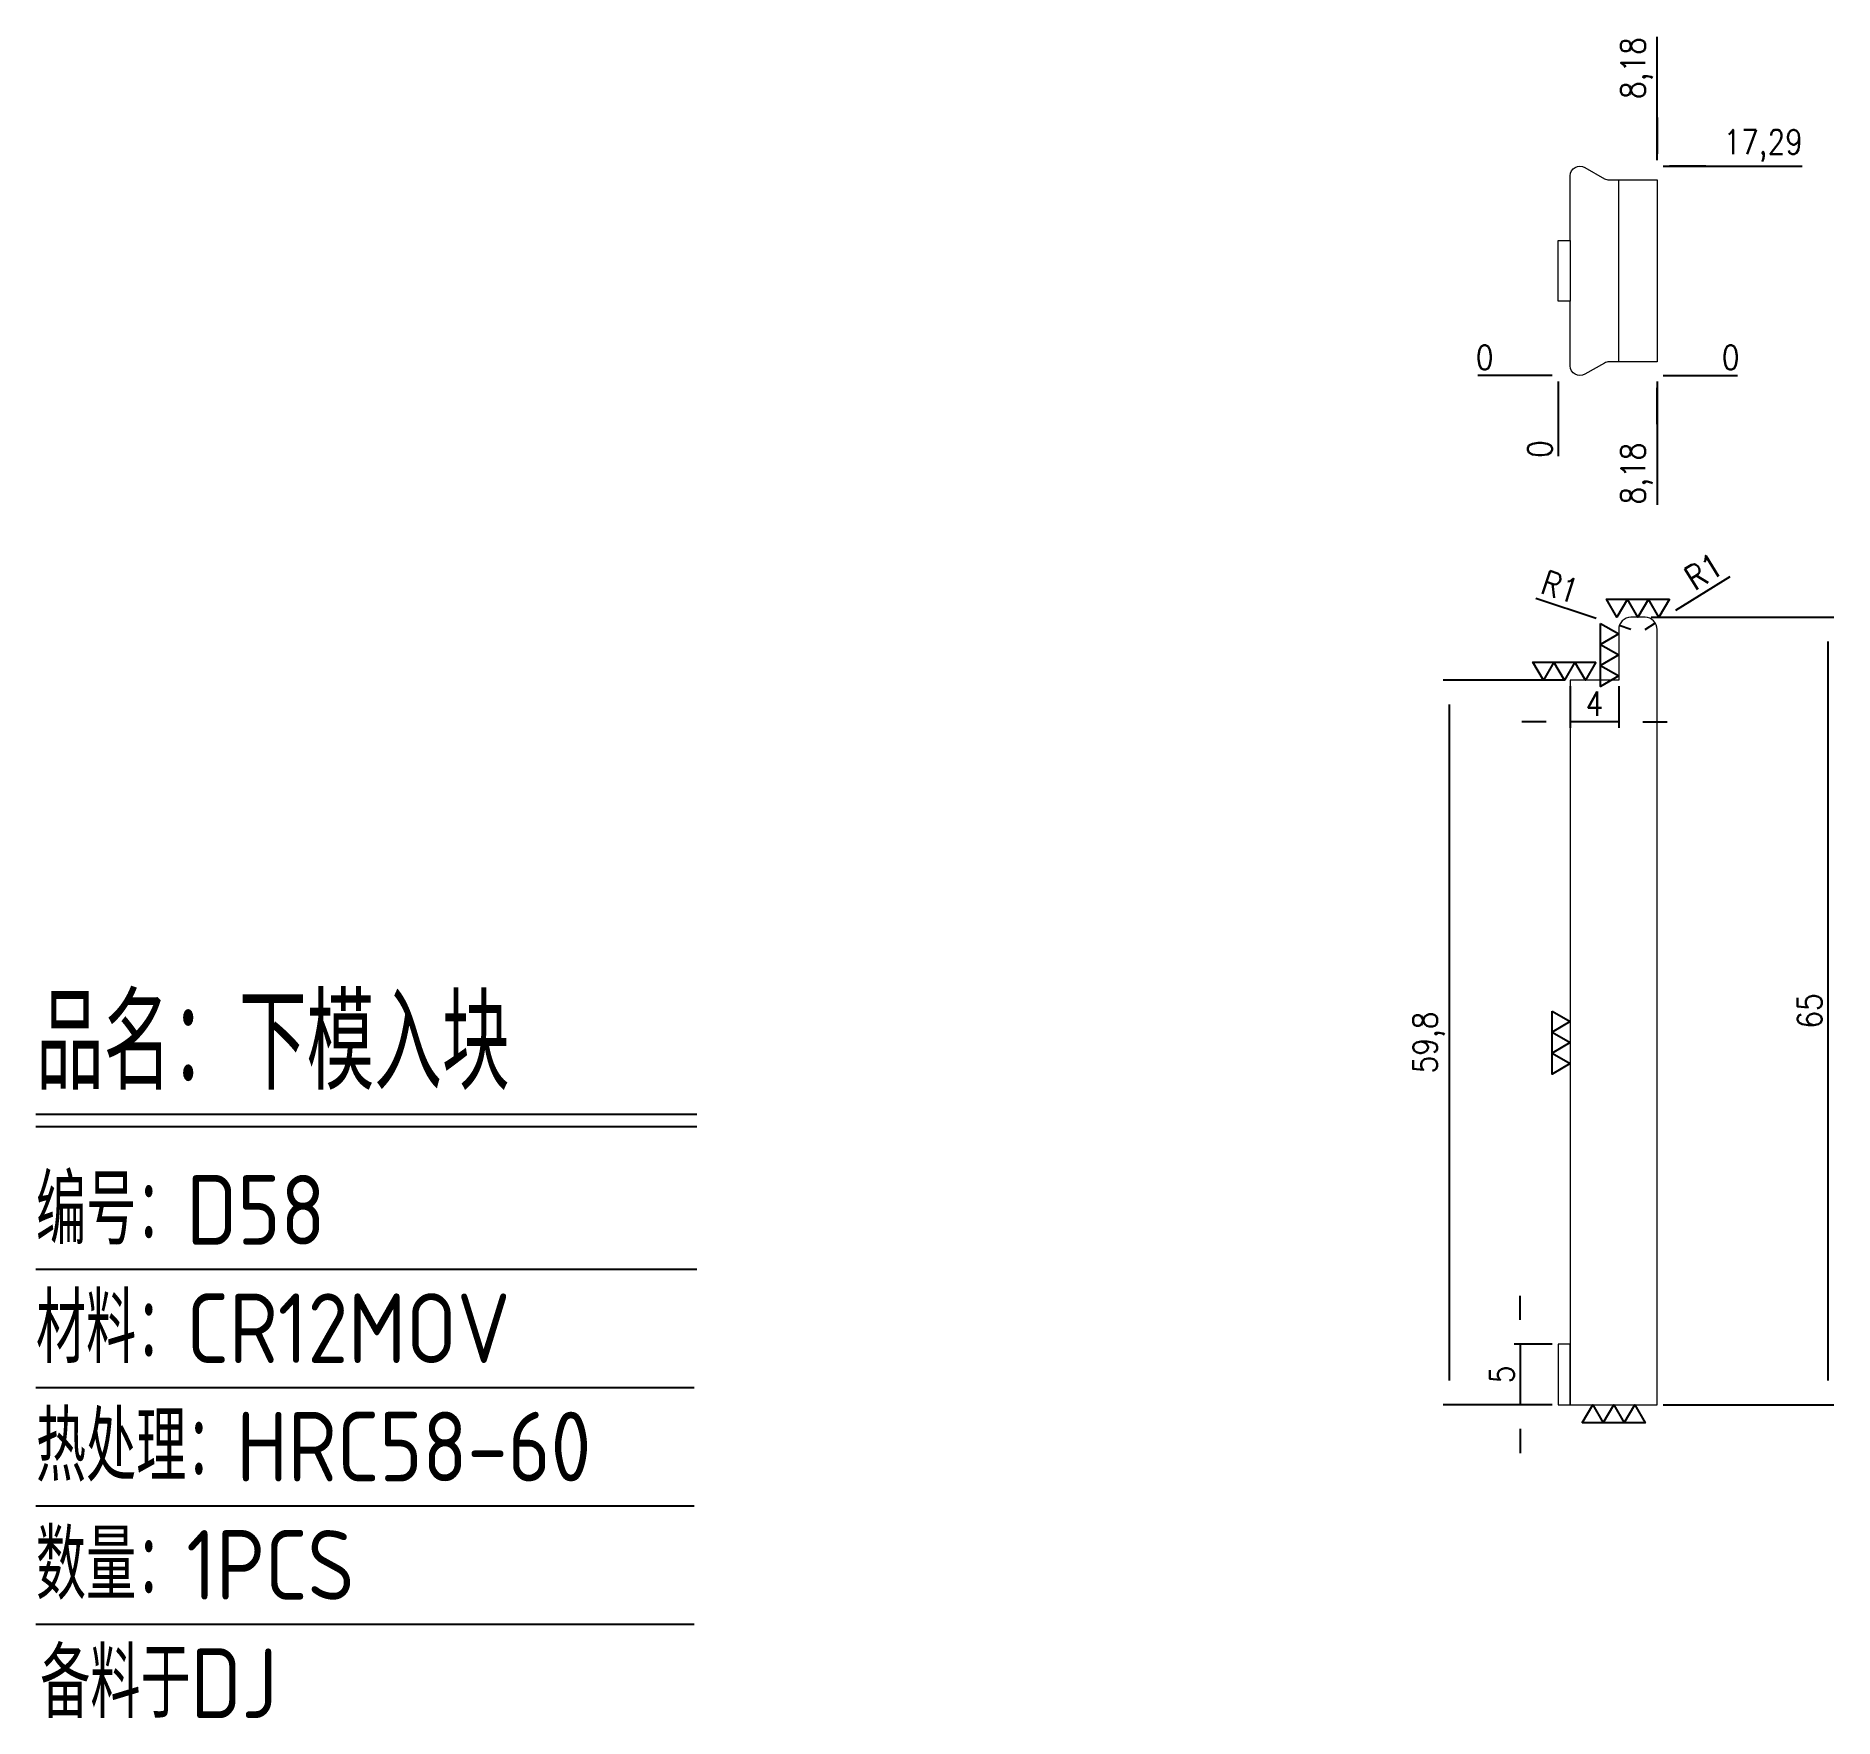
# Model space of a CAD drawing. Header units: millimetres. Extents: x 115147 to 115296, y -1104 to -965.
import ezdxf

# ---------------------------------------------------------------- set-up
doc = ezdxf.new("R2010")
doc.units = ezdxf.units.MM
for name, color, linetype in [('DIE_P', 2, 'Continuous'), ('DIM', 4, 'Continuous'), ('LB_P', 2, 'Continuous')]:
    doc.layers.add(name, color=color, linetype=linetype)
doc.styles.add('gbenor', font='gbenor.shx', dxfattribs={"bigfont": 'gbcbig.shx'})
doc.styles.get("Standard").update_dxf_attribs({"font": 'txt.shx', "width": 0.85, "bigfont": 'ctxt.shx'})
doc.dimstyles.new('T-2-WX', dxfattribs={"dimtxt": 2, "dimasz": 2, "dimexe": 0.5, "dimexo": 0.5, "dimgap": 0.5, "dimtad": 1, "dimtxsty": 'Standard', "dimblk": 'OPEN30', "dimcen": 0, "dimazin": 3, "dimtfac": 1, "dimtmove": 0, "dimatfit": 3, "dimldrblk": 'OPEN30', "dimlwd": -1, "dimlwe": -1})

# ---------------------------------------------------------------- blocks, each defined once
blk = doc.blocks.new('*D7579')
at = {"layer": 'Defpoints', "color": 0}
for p in [(115273.08, -993.34), (115281.26, -993.34), (115286.26, -993.34)]:
    blk.add_point(p, dxfattribs=at)
at = {"layer": 'DIM', "color": 0, "linetype": 'Continuous'}
blk.add_line((115281.76, -993.34), (115287.89, -993.34), dxfattribs=at)
at = {"layer": 'DIM', "color": 0, "insert": (115287.32, -991.84), "char_height": 2, "attachment_point": 5}
blk.add_mtext('0', dxfattribs=at)
blk = doc.blocks.new('_Open30')
blk = doc.blocks.new('*D7580')
at = {"layer": 'Defpoints', "color": 0}
for p in [(115281.26, -976.05), (115286.26, -976.05), (115273.08, -993.34)]:
    blk.add_point(p, dxfattribs=at)
at = {"layer": 'DIM', "color": 0, "linetype": 'Continuous'}
for p, q in [((115281.76, -976.05), (115285.26, -976.05)), ((115285.26, -976.05), (115282.26, -976.05)), ((115282.26, -976.05), (115293.23, -976.05))]:
    blk.add_line(p, q, dxfattribs=at)
at = {"layer": 'DIM', "color": 0, "insert": (115290, -974.36), "char_height": 2, "attachment_point": 5}
blk.add_mtext('17,29', dxfattribs=at)
blk = doc.blocks.new('*D7581')
at = {"layer": 'Defpoints', "color": 0}
for p in [(115268.08, -993.34), (115273.08, -993.34), (115273.08, -993.34)]:
    blk.add_point(p, dxfattribs=at)
at = {"layer": 'DIM', "color": 0, "linetype": 'Continuous'}
blk.add_line((115272.58, -993.34), (115266.45, -993.34), dxfattribs=at)
at = {"layer": 'DIM', "color": 0, "insert": (115267.02, -991.84), "char_height": 2, "attachment_point": 5}
blk.add_mtext('0', dxfattribs=at)
blk = doc.blocks.new('*D7582')
at = {"layer": 'Defpoints', "color": 0}
for p in [(115273.08, -993.34), (115281.26, -993.34), (115281.26, -998.34)]:
    blk.add_point(p, dxfattribs=at)
at = {"layer": 'DIM', "color": 0, "linetype": 'Continuous'}
for p, q in [((115281.26, -993.84), (115281.26, -997.34)), ((115281.26, -997.34), (115281.26, -994.34)), ((115281.26, -994.34), (115281.26, -1004.02))]:
    blk.add_line(p, q, dxfattribs=at)
at = {"layer": 'DIM', "color": 0, "insert": (115279.57, -1001.43), "char_height": 2, "attachment_point": 5, "rotation": 90}
blk.add_mtext('8,18', dxfattribs=at)
blk = doc.blocks.new('*D7583')
at = {"layer": 'Defpoints', "color": 0}
for p in [(115273.08, -993.34), (115273.08, -993.34), (115273.08, -998.34)]:
    blk.add_point(p, dxfattribs=at)
at = {"layer": 'DIM', "color": 0, "linetype": 'Continuous'}
blk.add_line((115273.08, -993.84), (115273.08, -999.98), dxfattribs=at)
at = {"layer": 'DIM', "color": 0, "insert": (115271.58, -999.41), "char_height": 2, "attachment_point": 5, "rotation": 90}
blk.add_mtext('0', dxfattribs=at)
blk = doc.blocks.new('*D7584')
at = {"layer": 'Defpoints', "color": 0}
for p in [(115281.26, -971.05), (115281.26, -976.05), (115273.08, -993.34)]:
    blk.add_point(p, dxfattribs=at)
at = {"layer": 'DIM', "color": 0, "linetype": 'Continuous'}
for p, q in [((115281.26, -975.05), (115281.26, -965.37)), ((115281.26, -975.55), (115281.26, -972.05)), ((115281.26, -972.05), (115281.26, -975.05))]:
    blk.add_line(p, q, dxfattribs=at)
at = {"layer": 'DIM', "color": 0, "insert": (115279.57, -967.96), "char_height": 2, "attachment_point": 5, "rotation": 90}
blk.add_mtext('8,18', dxfattribs=at)
blk = doc.blocks.new('*D7585')
at = {"layer": 'Defpoints', "color": 0}
for p in [(115280.26, -1013.29), (115281.26, -1078.29), (115295.35, -1078.29)]:
    blk.add_point(p, dxfattribs=at)
at = {"layer": 'DIM', "color": 0, "linetype": 'Continuous'}
for p, q in [((115280.76, -1013.29), (115295.85, -1013.29)), ((115295.35, -1015.29), (115295.35, -1076.29)), ((115281.76, -1078.29), (115295.85, -1078.29))]:
    blk.add_line(p, q, dxfattribs=at)
at = {"layer": 'DIM', "color": 0, "insert": (115293.85, -1045.79), "char_height": 2, "attachment_point": 5, "rotation": 90}
blk.add_mtext('65', dxfattribs=at)
blk = doc.blocks.new('*D7586')
at = {"layer": 'Defpoints', "color": 0}
for p in [(115278.13, -1013.98), (115279.08, -1014.29)]:
    blk.add_point(p, dxfattribs=at)
at = {"layer": 'DIM', "color": 0, "linetype": 'Continuous'}
for p, q in [((115271.23, -1011.71), (115276.23, -1013.36)), ((115279.08, -1014.29), (115278.13, -1013.98))]:
    blk.add_line(p, q, dxfattribs=at)
at = {"layer": 'DIM', "color": 0, "insert": (115273.25, -1010.79), "char_height": 2, "attachment_point": 5, "rotation": 341.7747}
blk.add_mtext('R1', dxfattribs=at)
blk = doc.blocks.new('*D7587')
at = {"layer": 'Defpoints', "color": 0}
for p in [(115280.26, -1014.29), (115281.11, -1013.76)]:
    blk.add_point(p, dxfattribs=at)
at = {"layer": 'DIM', "color": 0, "linetype": 'Continuous'}
for p, q in [((115282.8, -1012.7), (115287.27, -1009.92)), ((115280.26, -1014.29), (115281.11, -1013.76))]:
    blk.add_line(p, q, dxfattribs=at)
at = {"layer": 'DIM', "color": 0, "insert": (115285.09, -1009.51), "char_height": 2, "attachment_point": 5, "rotation": 31.9777}
blk.add_mtext('R1', dxfattribs=at)
blk = doc.blocks.new('*D7588')
at = {"layer": 'Defpoints', "color": 0}
for p in [(115274.08, -1018.49), (115278.08, -1018.49), (115274.08, -1021.92)]:
    blk.add_point(p, dxfattribs=at)
at = {"layer": 'DIM', "color": 0, "linetype": 'Continuous'}
for p, q in [((115274.08, -1018.99), (115274.08, -1022.42)), ((115278.08, -1018.99), (115278.08, -1022.42)), ((115272.08, -1021.92), (115270.08, -1021.92)), ((115278.08, -1021.92), (115274.08, -1021.92)), ((115280.08, -1021.92), (115282.08, -1021.92))]:
    blk.add_line(p, q, dxfattribs=at)
at = {"layer": 'DIM', "color": 0, "insert": (115276.08, -1020.42), "char_height": 2, "attachment_point": 5}
blk.add_mtext('4', dxfattribs=at)
blk = doc.blocks.new('*D7589')
at = {"layer": 'Defpoints', "color": 0}
for p in [(115274.08, -1018.49), (115264.1, -1078.29), (115273.08, -1078.29)]:
    blk.add_point(p, dxfattribs=at)
at = {"layer": 'DIM', "color": 0, "linetype": 'Continuous'}
for p, q in [((115273.58, -1018.49), (115263.6, -1018.49)), ((115264.1, -1020.49), (115264.1, -1076.29)), ((115272.58, -1078.29), (115263.6, -1078.29))]:
    blk.add_line(p, q, dxfattribs=at)
at = {"layer": 'DIM', "color": 0, "insert": (115262.41, -1048.39), "char_height": 2, "attachment_point": 5, "rotation": 90}
blk.add_mtext('59,8', dxfattribs=at)
blk = doc.blocks.new('*D7590')
at = {"layer": 'Defpoints', "color": 0}
for p in [(115273.08, -1073.29), (115269.95, -1078.29), (115273.08, -1078.29)]:
    blk.add_point(p, dxfattribs=at)
at = {"layer": 'DIM', "color": 0, "linetype": 'Continuous'}
for p, q in [((115269.95, -1071.29), (115269.95, -1069.29)), ((115272.58, -1073.29), (115269.45, -1073.29)), ((115269.95, -1073.29), (115269.95, -1078.29)), ((115272.58, -1078.29), (115269.45, -1078.29)), ((115269.95, -1080.29), (115269.95, -1082.29))]:
    blk.add_line(p, q, dxfattribs=at)
at = {"layer": 'DIM', "color": 0, "insert": (115268.45, -1075.79), "char_height": 2, "attachment_point": 5, "rotation": 90}
blk.add_mtext('5', dxfattribs=at)

msp = doc.modelspace()

# ---------------------------------------------------------------- linework, layer by layer
at = {"layer": 'DIE_P', "color": 4, "linetype": 'Continuous'}
for points in [[(115282.268, -1011.794), (115281.402, -1013.294), (115280.536, -1011.794), (115279.67, -1013.294), (115278.804, -1011.794), (115277.937, -1013.294), (115277.071, -1011.794), (115282.268, -1011.794)], [(115276.582, -1013.795), (115278.082, -1014.661), (115276.582, -1015.528), (115278.082, -1016.394), (115276.582, -1017.26), (115278.082, -1018.126), (115276.582, -1018.992), (115276.582, -1013.795)], [(115276.193, -1016.994), (115275.327, -1018.494), (115274.461, -1016.994), (115273.595, -1018.494), (115272.729, -1016.994), (115271.863, -1018.494), (115270.997, -1016.994), (115276.193, -1016.994)], [(115272.582, -1045.795), (115274.082, -1046.661), (115272.582, -1047.528), (115274.082, -1048.394), (115272.582, -1049.26), (115274.082, -1050.126), (115272.582, -1050.992), (115272.582, -1045.795)], [(115275.071, -1079.794), (115275.937, -1078.294), (115276.804, -1079.794), (115277.67, -1078.294), (115278.536, -1079.794), (115279.402, -1078.294), (115280.268, -1079.794), (115275.071, -1079.794)]]:
    msp.add_lwpolyline(points, close=True, dxfattribs=at)
at = {"layer": 'DIM', "color": 4, "linetype": 'Continuous', "lineweight": 25}
for p, q in [((115147.44, -1054.306), (115202.001, -1054.306)), ((115147.44, -1055.311), (115202.001, -1055.311)), ((115147.44, -1067.09), (115202.001, -1067.09)), ((115147.44, -1076.859), (115201.764, -1076.859)), ((115147.44, -1086.627), (115201.764, -1086.627)), ((115147.44, -1096.395), (115201.764, -1096.395))]:
    msp.add_line(p, q, dxfattribs=at)
at = {"layer": 'LB_P', "linetype": 'Continuous', "lineweight": 15}
msp.add_line((115274.082, -982.195), (115274.082, -987.195), dxfattribs=at)
msp.add_lwpolyline([(115274.082, -982.195), (115274.082, -976.849, -0.5773503), (115275.282, -976.156), (115276.896, -977.088, 0.1316525), (115277.296, -977.195), (115281.257, -977.195), (115281.257, -992.195), (115277.296, -992.195, 0.1316525), (115276.896, -992.303), (115275.282, -993.235, -0.5773503), (115274.082, -992.542), (115274.082, -987.195), (115273.082, -987.195), (115273.082, -982.195)], format="xyb", close=True, dxfattribs=at)
msp.add_lwpolyline([(115278.082, -992.195), (115278.082, -977.195)], dxfattribs=at)
at = {"layer": 'LB_P', "lineweight": 15}
msp.add_lwpolyline([(115274.082, -1018.494), (115274.082, -1078.294), (115281.257, -1078.294), (115281.257, -1014.294, 0.4142136), (115280.257, -1013.294), (115279.082, -1013.294, 0.4142136), (115278.082, -1014.294), (115278.082, -1018.494)], format="xyb", close=True, dxfattribs=at)
at = {"layer": 'LB_P', "color": 2, "lineweight": 15}
msp.add_lwpolyline([(115274.082, -1073.294), (115273.082, -1073.294), (115273.082, -1078.294), (115274.082, -1078.294)], close=True, dxfattribs=at)

# ---------------------------------------------------------------- texts
at = {"layer": 'DIM', "color": 3, "linetype": 'Continuous', "lineweight": 25, "style": 'gbenor'}
for s, height, p in [('品名：下模入块', 7.7571, (115147.44, -1052.294)), ('编号：D58', 5.746, (115147.44, -1065.079)), ('材料：CR12MOV', 5.746, (115147.44, -1074.848)), ('热处理：HRC58-60', 5.74601, (115147.44, -1084.616)), ('数量：1PCS', 5.746, (115147.44, -1094.384)), ('备料于DJ', 5.746, (115147.789, -1104.152))]:
    msp.add_text(s, height=height, dxfattribs=at).set_placement(p)

# ---------------------------------------------------------------- dimensions: what is measured, and where the dimension line sits
at = {"layer": 'DIM', "color": 4, "linetype": 'Continuous'}
for feature_location, offset, dtype, origin, picture, middle in [((115281.257044918, -976.048915405), (0, 5), 1, (115273.082044918, -993.341735748), '*D7584', (115279.566568727, -967.958439215)), ((115281.257, -976.049), (5, 0), 0, (115273.082, -993.342), '*D7580', (115289.995, -974.358)), ((115273.082044918, -993.341735748), (-5, 0), 0, (115273.082044918, -993.341735748), '*D7581', (115267.015378251, -991.841735748)), ((115281.257044918, -993.341735748), (5, 0), 0, (115273.082044918, -993.341735748), '*D7579', (115287.323711584, -991.841735748)), ((115273.082044918, -993.341735748), (0, -5), 1, (115273.082044918, -993.341735748), '*D7583', (115271.582044918, -999.408402415)), ((115281.257044918, -993.341735748), (0, -5), 1, (115273.082044918, -993.341735748), '*D7582', (115279.566568727, -1001.432211939))]:
    dim = msp.add_ordinate_dim(feature_location=feature_location, offset=offset, dtype=dtype, origin=origin, dimstyle='T-2-WX', dxfattribs=at)
    dim.commit()
    dim.dimension.update_dxf_attribs({"geometry": picture, "text_midpoint": middle})
dim = msp.add_radius_dim(center=(115280.257, -1014.294), mpoint=(115281.105, -1013.764), dimstyle='T-2-WX', dxfattribs=at)
dim.commit()
dim.dimension.update_dxf_attribs({"geometry": '*D7587', "text_midpoint": (115285.884, -1010.781), "dimtype": 164})
dim = msp.add_radius_dim(center=(115279.082, -1014.294), mpoint=(115278.132, -1013.981), dimstyle='T-2-WX', dxfattribs=at)
dim.commit()
dim.dimension.update_dxf_attribs({"geometry": '*D7586', "text_midpoint": (115273.251, -1010.794)})
for base, p1, p2, picture, middle in [((115295.354, -1078.294), (115280.257, -1013.294), (115281.257, -1078.294), '*D7585', (115293.854, -1045.794)), ((115264.099, -1078.294), (115274.082, -1018.494), (115273.082, -1078.294), '*D7589', (115262.408, -1048.394)), ((115269.951, -1078.294), (115273.082, -1073.294), (115273.082, -1078.294), '*D7590', (115268.451, -1075.794))]:
    dim = msp.add_linear_dim(base=base, p1=p1, p2=p2, angle=90, dimstyle='T-2-WX', dxfattribs=at)
    dim.commit()
    dim.dimension.update_dxf_attribs({"geometry": picture, "text_midpoint": middle})
dim = msp.add_linear_dim(base=(115274.082, -1021.919), p1=(115278.082, -1018.494), p2=(115274.082, -1018.494), dimstyle='T-2-WX', dxfattribs=at)
dim.commit()
dim.dimension.update_dxf_attribs({"geometry": '*D7588', "text_midpoint": (115276.082, -1020.419)})

doc.saveas('drawing.dxf')
